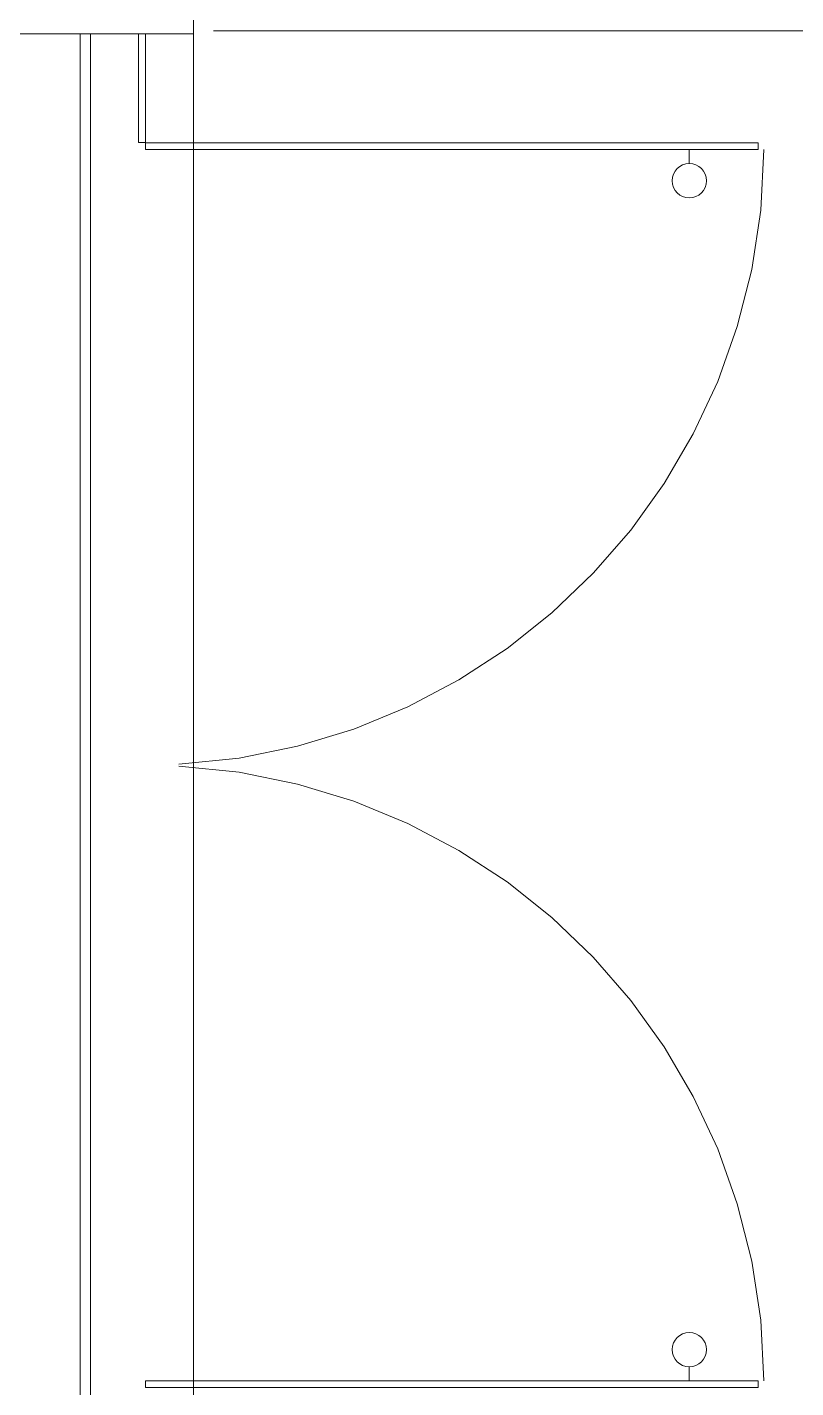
# Model space of a CAD drawing. Header units: inches. Extents: x -35 to 98, y -34 to 46.
# Drawn here: x 78.22 to 79.338, y -6.818 to -4.84 of the extents above; entities that cross this region are included whole.
import ezdxf

# ---------------------------------------------------------------- set-up
doc = ezdxf.new("R2010")
doc.units = ezdxf.units.IN
doc.header["$MEASUREMENT"] = 0
doc.linetypes.add('PE-bloque Oeste-plantas$0$HIDDEN', pattern=[9.525, 6.35, -3.175])
doc.layers.add('Estructura', color=8, linetype='Continuous', lineweight=9)

msp = doc.modelspace()

# ---------------------------------------------------------------- linework, layer by layer
at = {"layer": 'Estructura', "color": 251, "true_color": 0x636466}
for p, q in [((78.4911, -4.8455), (83.1616, -4.8455)), ((78.312, -6.9765), (78.312, -4.8497)), ((78.462, -6.9765), (78.462, -4.8497)), ((79.1833, -5.0181), (79.1833, -5.0384)), ((79.1833, -6.8081), (79.1833, -6.7878))]:
    msp.add_line(p, q, dxfattribs=at)
msp.add_lwpolyline([(77.1014, 2.5633), (77.1014, 2.2333), (78.132, 2.2333), (78.1318, -1.8197), (77.902, -1.8197), (77.902, -1.6197), (77.632, -1.6197), (77.6319, -4.8497), (77.902, -4.8497), (77.902, -4.6497), (78.072, -4.6497), (78.072, -4.8497), (78.297, -4.8497), (78.297, -6.9765), (78.132, -6.9765), (78.132, -7.7852), (81.1241, -11.4158), (81.4325, -11.1617), (81.9933, -11.8422, 0.416799), (86.2367, -12.2326), (90.3215, -8.8055, 0.158346), (96.7079, 1.4116), (96.7079, 1.4116, 0.097848), (96.8326, 3.9285)], format="xyb", dxfattribs=at)
for points in [[(77.7601, -4.2197), (77.7513, -4.2197), (77.7426, -4.2197), (77.6812, -4.2197), (77.632, -4.2197), (77.632, -4.8497), (77.902, -4.8497), (77.902, -4.6497), (78.072, -4.6497), (78.072, -4.8497), (78.462, -4.8497), (78.462, -4.2197)], [(78.392, -4.8497), (78.392, -5.0077), (78.382, -5.0077), (78.382, -4.8497)], [(78.392, -5.0081), (78.392, -5.0181), (79.2833, -5.0181), (79.2833, -5.0081)], [(78.392, -6.8181), (78.392, -6.8081), (79.2833, -6.8081), (79.2833, -6.8181)]]:
    msp.add_lwpolyline(points, close=True, dxfattribs=at)
for centre in [(79.1833, -5.0634), (79.1833, -6.7628)]:
    msp.add_circle(centre, 0.025, dxfattribs=at)
at = {"layer": 'Estructura', "color": 251, "linetype": 'PE-bloque Oeste-plantas$0$HIDDEN', "true_color": 0x636466}
for centre, start, end in [((78.392, -5.0131), 273.0758, 359.6817), ((78.392, -6.8131), 0.3183, 86.9242)]:
    msp.add_arc(centre, 0.9, start, end, dxfattribs=at)

doc.saveas('drawing.dxf')
